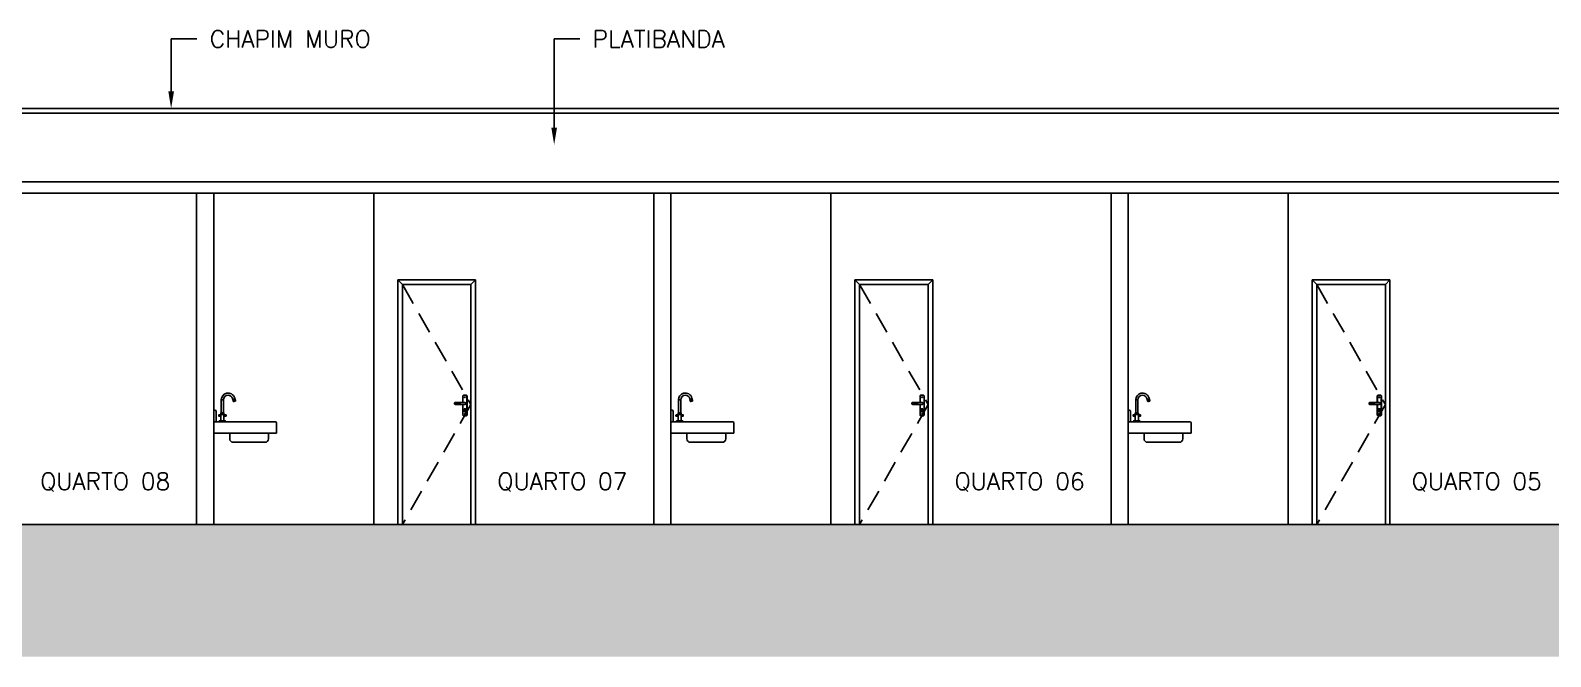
# Model space of a CAD drawing. Header units: millimetres. Extents: x 45003 to 46969, y 6653 to 6979.
# Drawn here: x 45058.91 to 45072.21, y 6809.85 to 6815.33 of the extents above; entities that cross this region are included whole.
import ezdxf
from ezdxf import colors
from ezdxf.entities.mleader import LeaderData, LeaderLine
from ezdxf.math import Vec2, Vec3

# ---------------------------------------------------------------- set-up
doc = ezdxf.new("R2010")
doc.units = ezdxf.units.MM
doc.linetypes.add('HIDDEN', pattern=[9.525, 6.35, -3.175])
for name, color, linetype in [('ARQ-ALVENARIA', 4, 'Continuous'), ('ARQ-COTAS', 30, 'Continuous'), ('ARQ-EQ-COZ', 1, 'Continuous'), ('ARQ-ESTRUTURA', 6, 'Continuous'), ('ARQ-HACHURA', 253, 'Continuous'), ('ARQ-PENA-01', 1, 'Continuous'), ('ARQ-PENA-02', 2, 'Continuous'), ('ARQ-PENA-06', 6, 'Continuous'), ('ARQ-PENA-FINA-CINZA', 8, 'Continuous'), ('ARQ-PROJ-01', 1, 'HIDDEN'), ('ARQ-TEXTO3', 3, 'Continuous')]:
    doc.layers.add(name, color=color, linetype=linetype)
doc.styles.add('ROMANS', font='romans.shx')
doc.styles.add('Romans_Anot', font='romans.shx')

# ---------------------------------------------------------------- blocks, each defined once
blk = doc.blocks.new('Fechadura Soprano 03001.0831')
at = {"layer": 'ARQ-PENA-FINA-CINZA'}
for p, q in [((-0.017, 0.065), (-0.019, 0.066)), ((0.017, 0.065), (0.018, 0.066)), ((-0.019, -0.104), (-0.017, -0.103)), ((0.017, -0.103), (0.018, -0.104))]:
    blk.add_line(p, q, dxfattribs=at)
for points in [[(-0.019, 0.066), (-0.019, -0.104)], [(-0.017, 0.065), (-0.017, -0.103)], [(0.017, 0.008), (0.017, 0.065)], [(0.018, 0.008), (0.018, 0.066)], [(0.017, -0.103), (0.017, -0.008)], [(0.018, -0.104), (0.018, -0.008)]]:
    blk.add_lwpolyline(points, dxfattribs=at)
blk.add_lwpolyline([(0, -0.008), (0.085, -0.008, 0.414214), (0.09, -0.003), (0.09, 0.003, 0.414214), (0.085, 0.008), (0, 0.008)], format="xyb", dxfattribs=at)
for points in [[(0.041, 0.001), (0.06, 0.001), (0.06, 0), (0.041, 0)], [(0.043, 0.004), (0.063, 0.004), (0.063, 0.003), (0.043, 0.003)], [(0.05, 0.006), (0.07, 0.006), (0.07, 0.005), (0.05, 0.005)], [(0.062, 0.001), (0.066, 0.001), (0.066, 0), (0.062, 0)], [(0.065, 0.004), (0.069, 0.004), (0.069, 0.003), (0.065, 0.003)], [(0.068, 0.001), (0.072, 0.001), (0.072, 0), (0.068, 0)], [(0.071, 0.006), (0.075, 0.006), (0.075, 0.005), (0.071, 0.005)], [(0.071, 0.004), (0.074, 0.004), (0.074, 0.003), (0.071, 0.003)], [(0.073, 0.001), (0.077, 0.001), (0.077, 0), (0.073, 0)], [(0.076, 0.004), (0.08, 0.004), (0.08, 0.003), (0.076, 0.003)], [(0.077, 0.006), (0.081, 0.006), (0.081, 0.005), (0.077, 0.005)], [(0.079, 0.001), (0.081, 0.001), (0.081, 0), (0.079, 0)], [(0.082, 0.004), (0.084, 0.004), (0.084, 0.003), (0.082, 0.003)], [(0.083, 0.006), (0.085, 0.006), (0.085, 0.005), (0.083, 0.005)], [(0.083, 0.001), (0.086, 0.001), (0.086, 0), (0.083, 0)], [(0.086, 0.004), (0.088, 0.004), (0.088, 0.003), (0.086, 0.003)], [(-0.006, -0.066), (0.006, -0.066), (0.006, -0.069), (-0.006, -0.069)], [(0, -0.053), (0, -0.053), (0, -0.058), (0, -0.058)], [(0.041, -0.005), (0.06, -0.005), (0.06, -0.006), (0.041, -0.006)], [(0.043, -0.002), (0.063, -0.002), (0.063, -0.003), (0.043, -0.003)], [(0.062, -0.005), (0.066, -0.005), (0.066, -0.006), (0.062, -0.006)], [(0.065, -0.002), (0.069, -0.002), (0.069, -0.003), (0.065, -0.003)], [(0.068, -0.005), (0.072, -0.005), (0.072, -0.006), (0.068, -0.006)], [(0.071, -0.002), (0.074, -0.002), (0.074, -0.003), (0.071, -0.003)], [(0.073, -0.005), (0.077, -0.005), (0.077, -0.006), (0.073, -0.006)], [(0.076, -0.002), (0.08, -0.002), (0.08, -0.003), (0.076, -0.003)], [(0.079, -0.005), (0.081, -0.005), (0.081, -0.006), (0.079, -0.006)], [(0.082, -0.002), (0.084, -0.002), (0.084, -0.003), (0.082, -0.003)], [(0.083, -0.005), (0.086, -0.005), (0.086, -0.006), (0.083, -0.006)], [(0.086, -0.002), (0.088, -0.002), (0.088, -0.003), (0.086, -0.003)]]:
    blk.add_lwpolyline(points, close=True, dxfattribs=at)
blk.add_lwpolyline([(-0.003, -0.073), (0.003, -0.073, 0.414214), (0.007, -0.069), (0.007, -0.05, 0.414214), (0.003, -0.046), (-0.003, -0.046, 0.414214), (-0.007, -0.05), (-0.007, -0.069, 0.414214)], format="xyb", close=True, dxfattribs=at)
for centre, radius in [((0, 0.054), 0.00306), ((0, -0.055), 0.00583), ((0, -0.092), 0.00306)]:
    blk.add_circle(centre, radius, dxfattribs=at)
for centre, radius, start, end in [((0, 0.045), 0.028, 48.6265, 131.3735), ((0, 0.045), 0.026, 50.5893, 129.4107), ((0, 0), 0.00815, 90, 270), ((0, -0.083), 0.028, 228.6265, 311.3735), ((0, -0.083), 0.026, 230.5893, 309.4107)]:
    blk.add_arc(centre, radius, start, end, dxfattribs=at)

msp = doc.modelspace()

# ---------------------------------------------------------------- hatches: boundary and pattern name
at = {"layer": 'ARQ-HACHURA'}
h = msp.add_hatch(dxfattribs=at)
h.set_pattern_fill('EARTH', color=256, scale=0.05, angle=45, double=1)
h.paths.add_polyline_path([(45091.848, 6810.624, 0.02245), (45091.016, 6810.604), (45091.016, 6810.804), (45089.516, 6810.804), (45089.366, 6810.804), (45088.366, 6810.904), (45088.366, 6811.004), (45033.816, 6811.004), (45033.816, 6810.804), (45033.616, 6810.804), (45033.616, 6811.004), (45032.016, 6811.004), (45032.016, 6811.054), (45026.866, 6811.054), (45026.866, 6809.849), (45091.848, 6809.849)])

# ---------------------------------------------------------------- linework, layer by layer
at = {"layer": 'ARQ-ALVENARIA'}
for p, q in [((45060.366, 6811.004), (45060.366, 6813.904)), ((45060.516, 6811.004), (45060.516, 6813.904)), ((45064.366, 6811.004), (45064.366, 6813.904)), ((45064.516, 6811.004), (45064.516, 6813.904)), ((45068.366, 6811.004), (45068.366, 6813.904)), ((45068.516, 6811.004), (45068.516, 6813.904))]:
    msp.add_line(p, q, dxfattribs=at)
at = {"layer": 'ARQ-EQ-COZ'}
for p, q in [((45060.516, 6812.004), (45060.526, 6812.004)), ((45060.536, 6811.994), (45060.536, 6811.904)), ((45060.578, 6811.966), (45060.578, 6811.912)), ((45060.605, 6811.912), (45060.605, 6811.966)), ((45064.516, 6812.004), (45064.526, 6812.004)), ((45064.536, 6811.994), (45064.536, 6811.904)), ((45064.578, 6811.966), (45064.578, 6811.912)), ((45064.605, 6811.912), (45064.605, 6811.966)), ((45068.516, 6812.004), (45068.526, 6812.004)), ((45068.536, 6811.994), (45068.536, 6811.904)), ((45068.578, 6811.966), (45068.578, 6811.912)), ((45068.605, 6811.912), (45068.605, 6811.966)), ((45061.056, 6811.904), (45060.516, 6811.904)), ((45061.066, 6811.804), (45060.516, 6811.804)), ((45060.617, 6811.904), (45060.565, 6811.904)), ((45060.617, 6811.904), (45060.617, 6811.911)), ((45060.655, 6811.754), (45060.655, 6811.804)), ((45060.995, 6811.754), (45060.995, 6811.804)), ((45061.066, 6811.804), (45061.066, 6811.894)), ((45065.056, 6811.904), (45064.516, 6811.904)), ((45065.066, 6811.804), (45064.516, 6811.804)), ((45064.617, 6811.904), (45064.565, 6811.904)), ((45064.617, 6811.904), (45064.617, 6811.911)), ((45064.655, 6811.754), (45064.655, 6811.804)), ((45064.995, 6811.754), (45064.995, 6811.804)), ((45065.066, 6811.804), (45065.066, 6811.894)), ((45069.056, 6811.904), (45068.516, 6811.904)), ((45069.066, 6811.804), (45068.516, 6811.804)), ((45068.617, 6811.904), (45068.565, 6811.904)), ((45068.617, 6811.904), (45068.617, 6811.911)), ((45068.655, 6811.754), (45068.655, 6811.804)), ((45068.995, 6811.754), (45068.995, 6811.804)), ((45069.066, 6811.804), (45069.066, 6811.894)), ((45060.965, 6811.724), (45060.685, 6811.724)), ((45064.965, 6811.724), (45064.685, 6811.724)), ((45068.965, 6811.724), (45068.685, 6811.724))]:
    msp.add_line(p, q, dxfattribs=at)
for points in [[(45060.582, 6812.096), (45060.582, 6811.981)], [(45060.591, 6812.096), (45060.589, 6812.096), (45060.587, 6812.096), (45060.585, 6812.096), (45060.584, 6812.096), (45060.583, 6812.096), (45060.582, 6812.096), (45060.582, 6812.096)], [(45060.601, 6812.096), (45060.601, 6812.096), (45060.6, 6812.096), (45060.599, 6812.096), (45060.597, 6812.096), (45060.595, 6812.096), (45060.593, 6812.096), (45060.591, 6812.096)], [(45060.601, 6811.981), (45060.601, 6812.096)], [(45060.68, 6812.106), (45060.683, 6812.098)], [(45060.692, 6812.1), (45060.69, 6812.099), (45060.687, 6812.099), (45060.686, 6812.098), (45060.684, 6812.098), (45060.683, 6812.098), (45060.682, 6812.097), (45060.682, 6812.097)], [(45060.682, 6812.097), (45060.685, 6812.085)], [(45060.695, 6812.088), (45060.693, 6812.087), (45060.691, 6812.087), (45060.689, 6812.086), (45060.687, 6812.086), (45060.686, 6812.085), (45060.685, 6812.085), (45060.685, 6812.085)], [(45060.685, 6812.085), (45060.687, 6812.081)], [(45060.696, 6812.083), (45060.694, 6812.082), (45060.692, 6812.082), (45060.691, 6812.081), (45060.689, 6812.081), (45060.688, 6812.081), (45060.687, 6812.081), (45060.687, 6812.081)], [(45060.702, 6812.103), (45060.701, 6812.103), (45060.701, 6812.102), (45060.699, 6812.102), (45060.698, 6812.102), (45060.696, 6812.101), (45060.694, 6812.101), (45060.692, 6812.1)], [(45060.705, 6812.09), (45060.705, 6812.09), (45060.704, 6812.09), (45060.703, 6812.09), (45060.701, 6812.089), (45060.699, 6812.089), (45060.697, 6812.088), (45060.695, 6812.088)], [(45060.705, 6812.085), (45060.705, 6812.085), (45060.705, 6812.085), (45060.703, 6812.085), (45060.702, 6812.085), (45060.7, 6812.084), (45060.698, 6812.084), (45060.696, 6812.083)], [(45060.701, 6812.102), (45060.699, 6812.111)], [(45060.705, 6812.09), (45060.702, 6812.103)], [(45060.705, 6812.085), (45060.705, 6812.09)], [(45064.582, 6812.096), (45064.582, 6811.981)], [(45064.591, 6812.096), (45064.589, 6812.096), (45064.587, 6812.096), (45064.585, 6812.096), (45064.584, 6812.096), (45064.583, 6812.096), (45064.582, 6812.096), (45064.582, 6812.096)], [(45064.601, 6812.096), (45064.601, 6812.096), (45064.6, 6812.096), (45064.599, 6812.096), (45064.597, 6812.096), (45064.595, 6812.096), (45064.593, 6812.096), (45064.591, 6812.096)], [(45064.601, 6811.981), (45064.601, 6812.096)], [(45064.68, 6812.106), (45064.683, 6812.098)], [(45064.692, 6812.1), (45064.69, 6812.099), (45064.687, 6812.099), (45064.686, 6812.098), (45064.684, 6812.098), (45064.683, 6812.098), (45064.682, 6812.097), (45064.682, 6812.097)], [(45064.682, 6812.097), (45064.685, 6812.085)], [(45064.695, 6812.088), (45064.693, 6812.087), (45064.691, 6812.087), (45064.689, 6812.086), (45064.687, 6812.086), (45064.686, 6812.085), (45064.685, 6812.085), (45064.685, 6812.085)], [(45064.685, 6812.085), (45064.687, 6812.081)], [(45064.696, 6812.083), (45064.694, 6812.082), (45064.692, 6812.082), (45064.691, 6812.081), (45064.689, 6812.081), (45064.688, 6812.081), (45064.687, 6812.081), (45064.687, 6812.081)], [(45064.702, 6812.103), (45064.701, 6812.103), (45064.701, 6812.102), (45064.699, 6812.102), (45064.698, 6812.102), (45064.696, 6812.101), (45064.694, 6812.101), (45064.692, 6812.1)], [(45064.705, 6812.09), (45064.705, 6812.09), (45064.704, 6812.09), (45064.703, 6812.09), (45064.701, 6812.089), (45064.699, 6812.089), (45064.697, 6812.088), (45064.695, 6812.088)], [(45064.705, 6812.085), (45064.705, 6812.085), (45064.705, 6812.085), (45064.703, 6812.085), (45064.702, 6812.085), (45064.7, 6812.084), (45064.698, 6812.084), (45064.696, 6812.083)], [(45064.701, 6812.102), (45064.699, 6812.111)], [(45064.705, 6812.09), (45064.702, 6812.103)], [(45064.705, 6812.085), (45064.705, 6812.09)], [(45068.582, 6812.096), (45068.582, 6811.981)], [(45068.591, 6812.096), (45068.589, 6812.096), (45068.587, 6812.096), (45068.585, 6812.096), (45068.584, 6812.096), (45068.583, 6812.096), (45068.582, 6812.096), (45068.582, 6812.096)], [(45068.601, 6812.096), (45068.601, 6812.096), (45068.6, 6812.096), (45068.599, 6812.096), (45068.597, 6812.096), (45068.595, 6812.096), (45068.593, 6812.096), (45068.591, 6812.096)], [(45068.601, 6811.981), (45068.601, 6812.096)], [(45068.68, 6812.106), (45068.683, 6812.098)], [(45068.692, 6812.1), (45068.69, 6812.099), (45068.687, 6812.099), (45068.686, 6812.098), (45068.684, 6812.098), (45068.683, 6812.098), (45068.682, 6812.097), (45068.682, 6812.097)], [(45068.682, 6812.097), (45068.685, 6812.085)], [(45068.695, 6812.088), (45068.693, 6812.087), (45068.691, 6812.087), (45068.689, 6812.086), (45068.687, 6812.086), (45068.686, 6812.085), (45068.685, 6812.085), (45068.685, 6812.085)], [(45068.685, 6812.085), (45068.687, 6812.081)], [(45068.696, 6812.083), (45068.694, 6812.082), (45068.692, 6812.082), (45068.691, 6812.081), (45068.689, 6812.081), (45068.688, 6812.081), (45068.687, 6812.081), (45068.687, 6812.081)], [(45068.702, 6812.103), (45068.701, 6812.103), (45068.701, 6812.102), (45068.699, 6812.102), (45068.698, 6812.102), (45068.696, 6812.101), (45068.694, 6812.101), (45068.692, 6812.1)], [(45068.705, 6812.09), (45068.705, 6812.09), (45068.704, 6812.09), (45068.703, 6812.09), (45068.701, 6812.089), (45068.699, 6812.089), (45068.697, 6812.088), (45068.695, 6812.088)], [(45068.705, 6812.085), (45068.705, 6812.085), (45068.705, 6812.085), (45068.703, 6812.085), (45068.702, 6812.085), (45068.7, 6812.084), (45068.698, 6812.084), (45068.696, 6812.083)], [(45068.701, 6812.102), (45068.699, 6812.111)], [(45068.705, 6812.09), (45068.702, 6812.103)], [(45068.705, 6812.085), (45068.705, 6812.09)], [(45060.559, 6811.954), (45060.559, 6811.955), (45060.559, 6811.955), (45060.559, 6811.956), (45060.559, 6811.958), (45060.559, 6811.959), (45060.559, 6811.96), (45060.559, 6811.961), (45060.559, 6811.962), (45060.559, 6811.962)], [(45060.578, 6811.963), (45060.56, 6811.963)], [(45060.56, 6811.963), (45060.56, 6811.963), (45060.56, 6811.962), (45060.56, 6811.961), (45060.56, 6811.96), (45060.56, 6811.958), (45060.56, 6811.957), (45060.56, 6811.955), (45060.56, 6811.954), (45060.56, 6811.954), (45060.56, 6811.953)], [(45060.56, 6811.953), (45060.578, 6811.953)], [(45060.578, 6811.98), (45060.578, 6811.966)], [(45060.591, 6811.98), (45060.589, 6811.98), (45060.586, 6811.98), (45060.584, 6811.98), (45060.582, 6811.98), (45060.58, 6811.98), (45060.579, 6811.98), (45060.578, 6811.98), (45060.578, 6811.98)], [(45060.591, 6811.966), (45060.589, 6811.966), (45060.586, 6811.966), (45060.584, 6811.966), (45060.582, 6811.966), (45060.58, 6811.966), (45060.579, 6811.966), (45060.578, 6811.966), (45060.578, 6811.966)], [(45060.578, 6811.966), (45060.578, 6811.966), (45060.579, 6811.966), (45060.58, 6811.966), (45060.581, 6811.966), (45060.583, 6811.966), (45060.585, 6811.966), (45060.588, 6811.966), (45060.59, 6811.966), (45060.592, 6811.966), (45060.595, 6811.966), (45060.597, 6811.966), (45060.599, 6811.966), (45060.601, 6811.966), (45060.603, 6811.966), (45060.604, 6811.966), (45060.604, 6811.966), (45060.605, 6811.966)], [(45060.579, 6811.981), (45060.579, 6811.981), (45060.579, 6811.981), (45060.58, 6811.981), (45060.582, 6811.981), (45060.584, 6811.981), (45060.586, 6811.981), (45060.588, 6811.981), (45060.59, 6811.981), (45060.592, 6811.981), (45060.595, 6811.981), (45060.597, 6811.981), (45060.599, 6811.981), (45060.601, 6811.981), (45060.602, 6811.981), (45060.603, 6811.981), (45060.604, 6811.981), (45060.604, 6811.981)], [(45060.605, 6811.98), (45060.604, 6811.98), (45060.604, 6811.98), (45060.602, 6811.98), (45060.601, 6811.98), (45060.599, 6811.98), (45060.596, 6811.98), (45060.594, 6811.98), (45060.591, 6811.98)], [(45060.605, 6811.966), (45060.604, 6811.966), (45060.604, 6811.966), (45060.602, 6811.966), (45060.601, 6811.966), (45060.599, 6811.966), (45060.596, 6811.966), (45060.594, 6811.966), (45060.591, 6811.966)], [(45060.605, 6811.966), (45060.605, 6811.98)], [(45060.623, 6811.963), (45060.605, 6811.963)], [(45060.605, 6811.953), (45060.623, 6811.953)], [(45060.623, 6811.953), (45060.623, 6811.954), (45060.623, 6811.954), (45060.623, 6811.955), (45060.623, 6811.957), (45060.623, 6811.958), (45060.623, 6811.96), (45060.623, 6811.961), (45060.623, 6811.962), (45060.623, 6811.963), (45060.623, 6811.963)], [(45060.624, 6811.962), (45060.624, 6811.962), (45060.624, 6811.961), (45060.624, 6811.96), (45060.624, 6811.959), (45060.624, 6811.958), (45060.624, 6811.956), (45060.624, 6811.955), (45060.624, 6811.955), (45060.624, 6811.954)], [(45064.559, 6811.954), (45064.559, 6811.955), (45064.559, 6811.955), (45064.559, 6811.956), (45064.559, 6811.958), (45064.559, 6811.959), (45064.559, 6811.96), (45064.559, 6811.961), (45064.559, 6811.962), (45064.559, 6811.962)], [(45064.578, 6811.963), (45064.56, 6811.963)], [(45064.56, 6811.963), (45064.56, 6811.963), (45064.56, 6811.962), (45064.56, 6811.961), (45064.56, 6811.96), (45064.56, 6811.958), (45064.56, 6811.957), (45064.56, 6811.955), (45064.56, 6811.954), (45064.56, 6811.954), (45064.56, 6811.953)], [(45064.56, 6811.953), (45064.578, 6811.953)], [(45064.578, 6811.98), (45064.578, 6811.966)], [(45064.591, 6811.98), (45064.589, 6811.98), (45064.586, 6811.98), (45064.584, 6811.98), (45064.582, 6811.98), (45064.58, 6811.98), (45064.579, 6811.98), (45064.578, 6811.98), (45064.578, 6811.98)], [(45064.591, 6811.966), (45064.589, 6811.966), (45064.586, 6811.966), (45064.584, 6811.966), (45064.582, 6811.966), (45064.58, 6811.966), (45064.579, 6811.966), (45064.578, 6811.966), (45064.578, 6811.966)], [(45064.578, 6811.966), (45064.578, 6811.966), (45064.579, 6811.966), (45064.58, 6811.966), (45064.581, 6811.966), (45064.583, 6811.966), (45064.585, 6811.966), (45064.588, 6811.966), (45064.59, 6811.966), (45064.592, 6811.966), (45064.595, 6811.966), (45064.597, 6811.966), (45064.599, 6811.966), (45064.601, 6811.966), (45064.603, 6811.966), (45064.604, 6811.966), (45064.604, 6811.966), (45064.605, 6811.966)], [(45064.579, 6811.981), (45064.579, 6811.981), (45064.579, 6811.981), (45064.58, 6811.981), (45064.582, 6811.981), (45064.584, 6811.981), (45064.586, 6811.981), (45064.588, 6811.981), (45064.59, 6811.981), (45064.592, 6811.981), (45064.595, 6811.981), (45064.597, 6811.981), (45064.599, 6811.981), (45064.601, 6811.981), (45064.602, 6811.981), (45064.603, 6811.981), (45064.604, 6811.981), (45064.604, 6811.981)], [(45064.605, 6811.98), (45064.604, 6811.98), (45064.604, 6811.98), (45064.602, 6811.98), (45064.601, 6811.98), (45064.599, 6811.98), (45064.596, 6811.98), (45064.594, 6811.98), (45064.591, 6811.98)], [(45064.605, 6811.966), (45064.604, 6811.966), (45064.604, 6811.966), (45064.602, 6811.966), (45064.601, 6811.966), (45064.599, 6811.966), (45064.596, 6811.966), (45064.594, 6811.966), (45064.591, 6811.966)], [(45064.605, 6811.966), (45064.605, 6811.98)], [(45064.623, 6811.963), (45064.605, 6811.963)], [(45064.605, 6811.953), (45064.623, 6811.953)], [(45064.623, 6811.953), (45064.623, 6811.954), (45064.623, 6811.954), (45064.623, 6811.955), (45064.623, 6811.957), (45064.623, 6811.958), (45064.623, 6811.96), (45064.623, 6811.961), (45064.623, 6811.962), (45064.623, 6811.963), (45064.623, 6811.963)], [(45064.624, 6811.962), (45064.624, 6811.962), (45064.624, 6811.961), (45064.624, 6811.96), (45064.624, 6811.959), (45064.624, 6811.958), (45064.624, 6811.956), (45064.624, 6811.955), (45064.624, 6811.955), (45064.624, 6811.954)], [(45068.559, 6811.954), (45068.559, 6811.955), (45068.559, 6811.955), (45068.559, 6811.956), (45068.559, 6811.958), (45068.559, 6811.959), (45068.559, 6811.96), (45068.559, 6811.961), (45068.559, 6811.962), (45068.559, 6811.962)], [(45068.578, 6811.963), (45068.56, 6811.963)], [(45068.56, 6811.963), (45068.56, 6811.963), (45068.56, 6811.962), (45068.56, 6811.961), (45068.56, 6811.96), (45068.56, 6811.958), (45068.56, 6811.957), (45068.56, 6811.955), (45068.56, 6811.954), (45068.56, 6811.954), (45068.56, 6811.953)], [(45068.56, 6811.953), (45068.578, 6811.953)], [(45068.578, 6811.98), (45068.578, 6811.966)], [(45068.591, 6811.98), (45068.589, 6811.98), (45068.586, 6811.98), (45068.584, 6811.98), (45068.582, 6811.98), (45068.58, 6811.98), (45068.579, 6811.98), (45068.578, 6811.98), (45068.578, 6811.98)], [(45068.591, 6811.966), (45068.589, 6811.966), (45068.586, 6811.966), (45068.584, 6811.966), (45068.582, 6811.966), (45068.58, 6811.966), (45068.579, 6811.966), (45068.578, 6811.966), (45068.578, 6811.966)], [(45068.578, 6811.966), (45068.578, 6811.966), (45068.579, 6811.966), (45068.58, 6811.966), (45068.581, 6811.966), (45068.583, 6811.966), (45068.585, 6811.966), (45068.588, 6811.966), (45068.59, 6811.966), (45068.592, 6811.966), (45068.595, 6811.966), (45068.597, 6811.966), (45068.599, 6811.966), (45068.601, 6811.966), (45068.603, 6811.966), (45068.604, 6811.966), (45068.604, 6811.966), (45068.605, 6811.966)], [(45068.579, 6811.981), (45068.579, 6811.981), (45068.579, 6811.981), (45068.58, 6811.981), (45068.582, 6811.981), (45068.584, 6811.981), (45068.586, 6811.981), (45068.588, 6811.981), (45068.59, 6811.981), (45068.592, 6811.981), (45068.595, 6811.981), (45068.597, 6811.981), (45068.599, 6811.981), (45068.601, 6811.981), (45068.602, 6811.981), (45068.603, 6811.981), (45068.604, 6811.981), (45068.604, 6811.981)], [(45068.605, 6811.98), (45068.604, 6811.98), (45068.604, 6811.98), (45068.602, 6811.98), (45068.601, 6811.98), (45068.599, 6811.98), (45068.596, 6811.98), (45068.594, 6811.98), (45068.591, 6811.98)], [(45068.605, 6811.966), (45068.604, 6811.966), (45068.604, 6811.966), (45068.602, 6811.966), (45068.601, 6811.966), (45068.599, 6811.966), (45068.596, 6811.966), (45068.594, 6811.966), (45068.591, 6811.966)], [(45068.605, 6811.966), (45068.605, 6811.98)], [(45068.623, 6811.963), (45068.605, 6811.963)], [(45068.605, 6811.953), (45068.623, 6811.953)], [(45068.623, 6811.953), (45068.623, 6811.954), (45068.623, 6811.954), (45068.623, 6811.955), (45068.623, 6811.957), (45068.623, 6811.958), (45068.623, 6811.96), (45068.623, 6811.961), (45068.623, 6811.962), (45068.623, 6811.963), (45068.623, 6811.963)], [(45068.624, 6811.962), (45068.624, 6811.962), (45068.624, 6811.961), (45068.624, 6811.96), (45068.624, 6811.959), (45068.624, 6811.958), (45068.624, 6811.956), (45068.624, 6811.955), (45068.624, 6811.955), (45068.624, 6811.954)], [(45060.565, 6811.911), (45060.565, 6811.904)], [(45060.591, 6811.911), (45060.588, 6811.911), (45060.585, 6811.911), (45060.581, 6811.911), (45060.578, 6811.911), (45060.576, 6811.911), (45060.573, 6811.911), (45060.571, 6811.911), (45060.569, 6811.911), (45060.567, 6811.911), (45060.566, 6811.911), (45060.566, 6811.911), (45060.565, 6811.911)], [(45060.566, 6811.912), (45060.567, 6811.912), (45060.567, 6811.912), (45060.568, 6811.912), (45060.57, 6811.912), (45060.572, 6811.912), (45060.574, 6811.912), (45060.576, 6811.912), (45060.579, 6811.912), (45060.582, 6811.912), (45060.585, 6811.912), (45060.588, 6811.912), (45060.591, 6811.912), (45060.595, 6811.912), (45060.598, 6811.912), (45060.601, 6811.912), (45060.604, 6811.912), (45060.606, 6811.912), (45060.609, 6811.912), (45060.611, 6811.912), (45060.613, 6811.912), (45060.614, 6811.912), (45060.615, 6811.912), (45060.616, 6811.912), (45060.616, 6811.912)], [(45060.617, 6811.911), (45060.617, 6811.911), (45060.616, 6811.911), (45060.615, 6811.911), (45060.614, 6811.911), (45060.612, 6811.911), (45060.61, 6811.911), (45060.607, 6811.911), (45060.604, 6811.911), (45060.601, 6811.911), (45060.598, 6811.911), (45060.595, 6811.911), (45060.591, 6811.911)], [(45064.565, 6811.911), (45064.565, 6811.904)], [(45064.591, 6811.911), (45064.588, 6811.911), (45064.585, 6811.911), (45064.581, 6811.911), (45064.578, 6811.911), (45064.576, 6811.911), (45064.573, 6811.911), (45064.571, 6811.911), (45064.569, 6811.911), (45064.567, 6811.911), (45064.566, 6811.911), (45064.566, 6811.911), (45064.565, 6811.911)], [(45064.566, 6811.912), (45064.567, 6811.912), (45064.567, 6811.912), (45064.568, 6811.912), (45064.57, 6811.912), (45064.572, 6811.912), (45064.574, 6811.912), (45064.576, 6811.912), (45064.579, 6811.912), (45064.582, 6811.912), (45064.585, 6811.912), (45064.588, 6811.912), (45064.591, 6811.912), (45064.595, 6811.912), (45064.598, 6811.912), (45064.601, 6811.912), (45064.604, 6811.912), (45064.606, 6811.912), (45064.609, 6811.912), (45064.611, 6811.912), (45064.613, 6811.912), (45064.614, 6811.912), (45064.615, 6811.912), (45064.616, 6811.912), (45064.616, 6811.912)], [(45064.617, 6811.911), (45064.617, 6811.911), (45064.616, 6811.911), (45064.615, 6811.911), (45064.614, 6811.911), (45064.612, 6811.911), (45064.61, 6811.911), (45064.607, 6811.911), (45064.604, 6811.911), (45064.601, 6811.911), (45064.598, 6811.911), (45064.595, 6811.911), (45064.591, 6811.911)], [(45068.565, 6811.911), (45068.565, 6811.904)], [(45068.591, 6811.911), (45068.588, 6811.911), (45068.585, 6811.911), (45068.581, 6811.911), (45068.578, 6811.911), (45068.576, 6811.911), (45068.573, 6811.911), (45068.571, 6811.911), (45068.569, 6811.911), (45068.567, 6811.911), (45068.566, 6811.911), (45068.566, 6811.911), (45068.565, 6811.911)], [(45068.566, 6811.912), (45068.567, 6811.912), (45068.567, 6811.912), (45068.568, 6811.912), (45068.57, 6811.912), (45068.572, 6811.912), (45068.574, 6811.912), (45068.576, 6811.912), (45068.579, 6811.912), (45068.582, 6811.912), (45068.585, 6811.912), (45068.588, 6811.912), (45068.591, 6811.912), (45068.595, 6811.912), (45068.598, 6811.912), (45068.601, 6811.912), (45068.604, 6811.912), (45068.606, 6811.912), (45068.609, 6811.912), (45068.611, 6811.912), (45068.613, 6811.912), (45068.614, 6811.912), (45068.615, 6811.912), (45068.616, 6811.912), (45068.616, 6811.912)], [(45068.617, 6811.911), (45068.617, 6811.911), (45068.616, 6811.911), (45068.615, 6811.911), (45068.614, 6811.911), (45068.612, 6811.911), (45068.61, 6811.911), (45068.607, 6811.911), (45068.604, 6811.911), (45068.601, 6811.911), (45068.598, 6811.911), (45068.595, 6811.911), (45068.591, 6811.911)]]:
    msp.add_lwpolyline(points, close=True, dxfattribs=at)
for centre, radius, start, end in [((45060.526, 6811.994), 0.01, 0, 90), ((45064.526, 6811.994), 0.01, 0, 90), ((45068.526, 6811.994), 0.01, 0, 90), ((45061.056, 6811.894), 0.01, 0, 90), ((45065.056, 6811.894), 0.01, 0, 90), ((45069.056, 6811.894), 0.01, 0, 90), ((45060.685, 6811.754), 0.03, 180, 270), ((45060.965, 6811.754), 0.03, 270, 360), ((45064.685, 6811.754), 0.03, 180, 270), ((45064.965, 6811.754), 0.03, 270, 360), ((45068.685, 6811.754), 0.03, 180, 270), ((45068.965, 6811.754), 0.03, 270, 360)]:
    msp.add_arc(centre, radius, start, end, dxfattribs=at)
for points in [[(45060.699, 6812.111), (45060.69, 6812.143), (45060.658, 6812.162), (45060.626, 6812.153), (45060.626, 6812.153), (45060.6, 6812.146), (45060.582, 6812.123), (45060.582, 6812.096)], [(45064.699, 6812.111), (45064.69, 6812.143), (45064.658, 6812.162), (45064.626, 6812.153), (45064.626, 6812.153), (45064.6, 6812.146), (45064.582, 6812.123), (45064.582, 6812.096)], [(45068.699, 6812.111), (45068.69, 6812.143), (45068.658, 6812.162), (45068.626, 6812.153), (45068.626, 6812.153), (45068.6, 6812.146), (45068.582, 6812.123), (45068.582, 6812.096)]]:
    msp.add_open_spline(points, degree=3, knots=[0, 0, 0, 0, 0.125, 0.125, 0.125, 0.125001, 1, 1, 1, 1], dxfattribs=at)
for points in [[(45060.641, 6812.136), (45060.619, 6812.136), (45060.601, 6812.118), (45060.601, 6812.096)], [(45060.68, 6812.106), (45060.676, 6812.124), (45060.66, 6812.136), (45060.641, 6812.136)], [(45064.641, 6812.136), (45064.619, 6812.136), (45064.601, 6812.118), (45064.601, 6812.096)], [(45064.68, 6812.106), (45064.676, 6812.124), (45064.66, 6812.136), (45064.641, 6812.136)], [(45068.641, 6812.136), (45068.619, 6812.136), (45068.601, 6812.118), (45068.601, 6812.096)], [(45068.68, 6812.106), (45068.676, 6812.124), (45068.66, 6812.136), (45068.641, 6812.136)], [(45060.56, 6811.963), (45060.559, 6811.963), (45060.559, 6811.962), (45060.559, 6811.962)], [(45060.559, 6811.954), (45060.559, 6811.954), (45060.559, 6811.953), (45060.56, 6811.953)], [(45060.579, 6811.981), (45060.578, 6811.981), (45060.578, 6811.981), (45060.578, 6811.98)], [(45060.605, 6811.98), (45060.605, 6811.981), (45060.604, 6811.981), (45060.604, 6811.981)], [(45060.624, 6811.962), (45060.624, 6811.962), (45060.623, 6811.963), (45060.623, 6811.963)], [(45060.623, 6811.953), (45060.623, 6811.953), (45060.624, 6811.954), (45060.624, 6811.954)], [(45064.56, 6811.963), (45064.559, 6811.963), (45064.559, 6811.962), (45064.559, 6811.962)], [(45064.559, 6811.954), (45064.559, 6811.954), (45064.559, 6811.953), (45064.56, 6811.953)], [(45064.579, 6811.981), (45064.578, 6811.981), (45064.578, 6811.981), (45064.578, 6811.98)], [(45064.605, 6811.98), (45064.605, 6811.981), (45064.604, 6811.981), (45064.604, 6811.981)], [(45064.624, 6811.962), (45064.624, 6811.962), (45064.623, 6811.963), (45064.623, 6811.963)], [(45064.623, 6811.953), (45064.623, 6811.953), (45064.624, 6811.954), (45064.624, 6811.954)], [(45068.56, 6811.963), (45068.559, 6811.963), (45068.559, 6811.962), (45068.559, 6811.962)], [(45068.559, 6811.954), (45068.559, 6811.954), (45068.559, 6811.953), (45068.56, 6811.953)], [(45068.579, 6811.981), (45068.578, 6811.981), (45068.578, 6811.981), (45068.578, 6811.98)], [(45068.605, 6811.98), (45068.605, 6811.981), (45068.604, 6811.981), (45068.604, 6811.981)], [(45068.624, 6811.962), (45068.624, 6811.962), (45068.623, 6811.963), (45068.623, 6811.963)], [(45068.623, 6811.953), (45068.623, 6811.953), (45068.624, 6811.954), (45068.624, 6811.954)], [(45060.566, 6811.912), (45060.566, 6811.912), (45060.565, 6811.912), (45060.565, 6811.911)], [(45060.617, 6811.911), (45060.617, 6811.912), (45060.617, 6811.912), (45060.616, 6811.912)], [(45064.566, 6811.912), (45064.566, 6811.912), (45064.565, 6811.912), (45064.565, 6811.911)], [(45064.617, 6811.911), (45064.617, 6811.912), (45064.617, 6811.912), (45064.616, 6811.912)], [(45068.566, 6811.912), (45068.566, 6811.912), (45068.565, 6811.912), (45068.565, 6811.911)], [(45068.617, 6811.911), (45068.617, 6811.912), (45068.617, 6811.912), (45068.616, 6811.912)]]:
    msp.add_open_spline(points, degree=3, dxfattribs=at)
at = {"layer": 'ARQ-ESTRUTURA'}
msp.add_lwpolyline([(45044.366, 6814.004), (45088.366, 6814.004), (45088.366, 6813.904), (45044.366, 6813.904)], close=True, dxfattribs=at)
at = {"layer": 'ARQ-PENA-01'}
for p, q in [((45056.516, 6814.644), (45088.406, 6814.644)), ((45056.516, 6814.604), (45088.406, 6814.604)), ((45062.126, 6813.144), (45062.126, 6811.004)), ((45062.126, 6813.144), (45062.806, 6813.144)), ((45062.126, 6813.144), (45062.166, 6813.104)), ((45062.766, 6813.104), (45062.806, 6813.144)), ((45062.806, 6813.144), (45062.806, 6811.004)), ((45066.126, 6813.144), (45066.126, 6811.004)), ((45066.126, 6813.144), (45066.806, 6813.144)), ((45066.126, 6813.144), (45066.166, 6813.104)), ((45066.766, 6813.104), (45066.806, 6813.144)), ((45066.806, 6813.144), (45066.806, 6811.004)), ((45070.126, 6813.144), (45070.126, 6811.004)), ((45070.126, 6813.144), (45070.806, 6813.144)), ((45070.126, 6813.144), (45070.166, 6813.104)), ((45070.766, 6813.104), (45070.806, 6813.144)), ((45070.806, 6813.144), (45070.806, 6811.004)), ((45062.166, 6813.104), (45062.166, 6811.004)), ((45062.166, 6813.104), (45062.766, 6813.104)), ((45062.766, 6813.104), (45062.766, 6811.004)), ((45066.166, 6813.104), (45066.166, 6811.004)), ((45066.166, 6813.104), (45066.766, 6813.104)), ((45066.766, 6813.104), (45066.766, 6811.004)), ((45070.166, 6813.104), (45070.166, 6811.004)), ((45070.166, 6813.104), (45070.766, 6813.104)), ((45070.766, 6813.104), (45070.766, 6811.004))]:
    msp.add_line(p, q, dxfattribs=at)
at = {"layer": 'ARQ-PENA-02'}
for p, q in [((45061.916, 6813.904), (45061.916, 6811.004)), ((45065.916, 6813.904), (45065.916, 6811.004)), ((45069.916, 6813.904), (45069.916, 6811.004))]:
    msp.add_line(p, q, dxfattribs=at)
at = {"layer": 'ARQ-PENA-06'}
msp.add_line((45033.816, 6811.004), (45088.366, 6811.004), dxfattribs=at)
at = {"layer": 'ARQ-PROJ-01', "ltscale": 0.03}
for p, q in [((45062.166, 6813.104), (45062.766, 6812.054)), ((45066.166, 6813.104), (45066.766, 6812.054)), ((45070.166, 6813.104), (45070.766, 6812.054)), ((45062.766, 6812.054), (45062.166, 6811.004)), ((45066.766, 6812.054), (45066.166, 6811.004)), ((45070.766, 6812.054), (45070.166, 6811.004))]:
    msp.add_line(p, q, dxfattribs=at)

# ---------------------------------------------------------------- block references
at = {"layer": 'ARQ-PENA-FINA-CINZA', "xscale": -1}
for p in [(45062.713, 6812.064), (45066.713, 6812.064), (45070.713, 6812.064)]:
    msp.add_blockref('Fechadura Soprano 03001.0831', p, dxfattribs=at)

# ---------------------------------------------------------------- texts
at = {"layer": 'ARQ-TEXTO3', "char_height": 0.15, "width": 1.80736, "attachment_point": 5, "style": 'ROMANS'}
for s, insert in [('QUARTO 08', (45059.566, 6811.375)), ('QUARTO 07', (45063.566, 6811.375)), ('QUARTO 06', (45067.566, 6811.375)), ('QUARTO 05', (45071.566, 6811.375))]:
    msp.add_mtext(s, dxfattribs=dict(at, insert=insert))

# ---------------------------------------------------------------- leaders
at = {"layer": 'ARQ-COTAS'}
ml = msp.add_multileader_mtext('Standard', dxfattribs=at)
ml.set_content('CHAPIM MURO', color=2, style='Romans_Anot')
ml.set_leader_properties(color=256, linetype='ByLayer', lineweight=-1)
ml.build(insert=Vec2(0, 0))
ml.multileader.update_dxf_attribs({"dogleg_length": 0.3, "arrow_head_size": 0.15, "scale": 0.75})
ctx = ml.context
ctx.base_point, ctx.scale, ctx.char_height, ctx.arrow_head_size, ctx.landing_gap_size, ctx.plane_origin = Vec3(45060.368, 6815.253), 0.75, 0.15, 0.15, 0.113, Vec3(45060.143, 6814.604)
notes = []
notes.append((ctx, [(0, (1, 1, 0), (45060.143, 6815.253), (1, 0), 0.225, [(0, [(45060.143, 6814.644)], 0, [])])]))
ctx.mtext.insert, ctx.mtext.flow_direction = Vec3(45060.481, 6815.328), 5
ml = msp.add_multileader_mtext('Standard', dxfattribs=at)
ml.set_content('PLATIBANDA', color=2, style='Romans_Anot')
ml.set_leader_properties(color=256, linetype='ByLayer', lineweight=-1)
ml.build(insert=Vec2(0, 0))
ml.multileader.update_dxf_attribs({"dogleg_length": 0.3, "arrow_head_size": 0.15, "scale": 0.75})
ctx = ml.context
ctx.base_point, ctx.scale, ctx.char_height, ctx.arrow_head_size, ctx.landing_gap_size, ctx.plane_origin = Vec3(45063.719, 6815.253), 0.75, 0.15, 0.15, 0.113, Vec3(45063.494, 6814.604)
notes.append((ctx, [(0, (1, 1, 0), (45063.494, 6815.253), (1, 0), 0.225, [(0, [(45063.494, 6814.327)], 0, [])])]))
ctx.mtext.insert, ctx.mtext.flow_direction = Vec3(45063.831, 6815.328), 5
for ctx, leaders in notes:
    for number, flags, end, landing, length, lines in leaders:
        leader = LeaderData()
        leader.index, (leader.has_last_leader_line, leader.has_dogleg_vector, leader.attachment_direction) = number, flags
        leader.last_leader_point, leader.dogleg_vector, leader.dogleg_length = Vec3(end), Vec3(landing), length
        for number, points, colour, breaks in lines:
            line = LeaderLine()
            line.index, line.vertices, line.color, line.breaks = number, Vec3.list(points), colors.encode_raw_color(colour), breaks
            leader.lines.append(line)
        ctx.leaders.append(leader)

doc.saveas('drawing.dxf')
